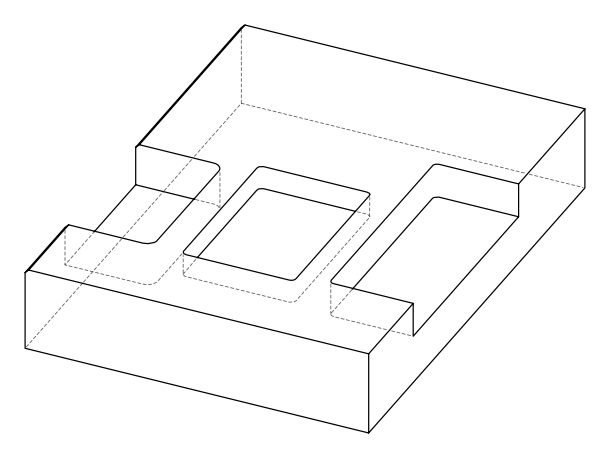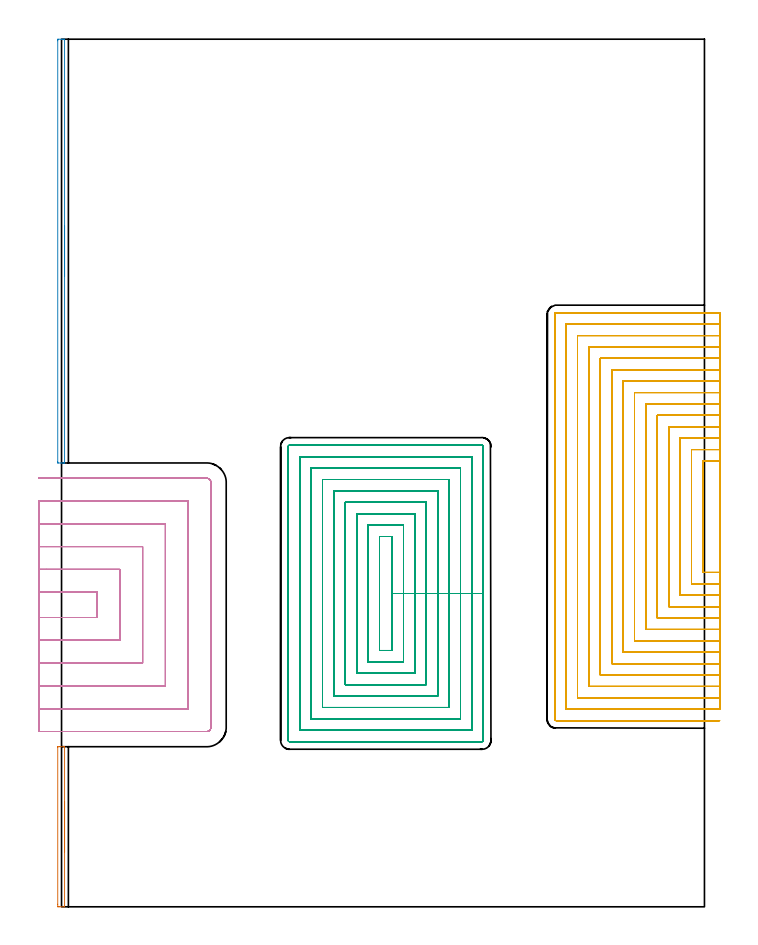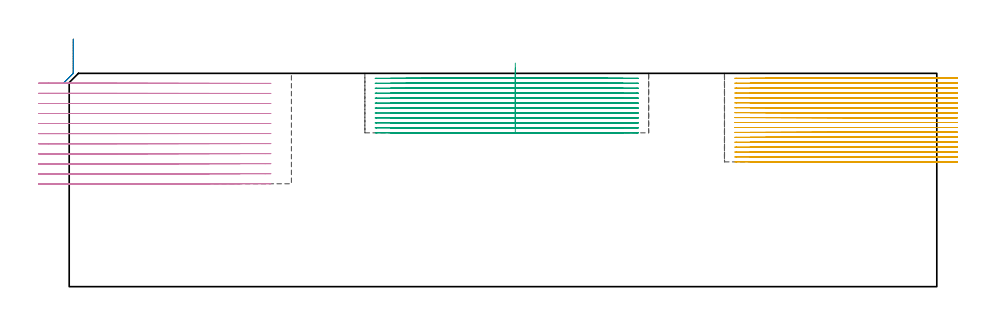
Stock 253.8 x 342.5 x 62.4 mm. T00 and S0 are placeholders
(PLAN: 5 operations, 3 tool changes, 275.7 min)
(1 AREA_MILL | FG_CHAMFER_SURFACE | UGT0205_001 | 0.66 min | 238 mm3)
(2 AREA_MILL_1 | FG_CHAMFER_SURFACE_1 | UGT0205_001 | 1.49 min | 618 mm3)
(3 MILL_RECTANGULAR_POCKET | POCKET_RECTANGULAR_STRAIGHT | NXT0201_008 | Follow Part, ap 1.5, ae 75% | 54.45 min | 177481 mm3)
(4 MILL_SLOT | SLOT_PARTIAL_RECTANGULAR | NXT0201_011 | Follow Part, ap 3, ae 75% | 32.19 min | 234349 mm3)
(5 MILL_SLOT_1 | SLOT_PARTIAL_RECTANGULAR_1 | NXT0201_008 | Follow Part, ap 1.5, ae 75% | 186.92 min | 268470 mm3)
(TOOL UGT0205_001 | Chamfer Mill 20 x 3 x 45 deg. | D20 FL50 Z2)
(TOOL NXT0201_008 | ENDMILL 6mm [2P460-0600-NA 1630] | D6 FL26 Z6)
(TOOL NXT0201_011 | ENDMILL 12mm [2P460-1200-NA 1630] | D12 FL38 Z6)
(OP 1 AREA_MILL)
G17 G21 G94 G90
T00 M6
G54
G17 G0 G90 X1.2 Y41.596 S1061 M3
G43 Z72.4 H0
G94 G1 Y41.558 Z71.528 F250.
Y41.444 Z70.663
Y41.255 Z69.812
Y40.993 Z68.98
Y40.659 Z68.174
Y40.256 Z67.4
Y39.787 Z66.664
Y39.256 Z65.972
Y38.667 Z65.329
Y38.024 Z64.74
Y37.332 Z64.208
Y36.596 Z63.74
Y35.822 Z63.337
Y35.016 Z63.003
Y34.184 Z62.741
Y33.332 Z62.552
Y32.467 Z62.438
Y31.596 Z62.4
Y0.093
X1.193 Y0.052 Z62.392
X1.166 Y0.01 Z62.364
X1.061 Y0. Z62.259
X-0.664 Z60.535
X-1.276 Z59.921
X-1.493 Y0.01 Z59.704
X-1.499 Y0.032 Z59.699
X-1.5 Y1.007 Z59.7
Y62.899
X-1.496 Y63.107 Z59.704
X-1.492 Y63.199 Z59.706
X-0.664 Y63.2 Z60.535
X1.006 Y63.199 Z62.204
X1.194 Y63.19 Z62.392
X1.2 Y63.107 Z62.4
Y31.596
Y30.724 Z62.438
Y29.859 Z62.552
Y29.008 Z62.741
Y28.176 Z63.003
Y27.37 Z63.337
Y26.596 Z63.74
Y25.86 Z64.208
Y25.168 Z64.74
Y24.525 Z65.329
Y23.935 Z65.972
Y23.404 Z66.664
Y22.936 Z67.4
Y22.533 Z68.174
Y22.199 Z68.98
Y21.937 Z69.812
Y21.748 Z70.663
Y21.634 Z71.528
Y21.596 Z72.4
M5
M2
(OP 2 AREA_MILL_1)
G17 G21 G94 G90
T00 M6
G54
G17 G0 G90 X1.2 Y268.85 S1061 M3
G43 Z72.4 H0
G94 G1 Y268.812 Z71.528 F250.
Y268.698 Z70.664
Y268.509 Z69.812
Y268.247 Z68.98
Y267.913 Z68.174
Y267.51 Z67.4
Y267.042 Z66.664
Y266.51 Z65.972
Y265.921 Z65.329
Y265.278 Z64.74
Y264.586 Z64.208
Y263.85 Z63.74
Y263.076 Z63.337
Y262.27 Z63.003
Y261.438 Z62.741
Y260.586 Z62.552
Y259.722 Z62.438
Y258.85 Z62.4
Y175.365
X1.197 Y175.208 Z62.388
X1.191 Y175.206 Z62.382
X0.854 Y175.2 Z62.054
X0.503 Z61.702
X-0.15 Z61.045
X-1.359 Z59.838
X-1.491 Y175.202 Z59.705
X-1.5 Y175.602 Z59.7
Y341.888
X-1.498 Y342.099 Z59.702
X-1.491 Y342.497 Z59.705
X-1.358 Y342.5 Z59.838
X-0.15 Z61.045
X0.503 Z61.702
X0.854 Z62.054
X1.191 Y342.494 Z62.382
X1.197 Y342.492 Z62.388
X1.2 Y342.335 Z62.4
Y258.85
Y257.978 Z62.438
Y257.113 Z62.552
Y256.262 Z62.741
Y255.43 Z63.003
Y254.624 Z63.337
Y253.85 Z63.74
Y253.114 Z64.208
Y252.422 Z64.74
Y251.779 Z65.329
Y251.19 Z65.972
Y250.658 Z66.664
Y250.19 Z67.4
Y249.787 Z68.174
Y249.453 Z68.98
Y249.191 Z69.812
Y249.002 Z70.664
Y248.888 Z71.528
Y248.85 Z72.4
M5
M2
(OP 3 MILL_RECTANGULAR_POCKET)
G17 G21 G94 G90
T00 M6
G54
G17 G0 G90 X130.5 Y107.092 S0 M3
G43 Z72.4 H1
Z65.4
G94 G1 Y123.7 Z60.95 F250.
Y146.2 F500.
X125.5
Y101.2
X130.5
Y123.7
X135.
Y150.7
X121.
Y96.7
X135.
Y123.7
X139.5
Y155.2
X116.5
Y92.2
X139.5
Y123.7
X144.
Y159.7
X112.
Y87.7
X144.
Y123.7
X148.5
Y164.2
X107.5
Y83.2
X148.5
Y123.7
X153.
Y168.7
X103.
Y78.7
X153.
Y123.7
X157.5
Y173.2
X98.5
Y74.2
X157.5
Y123.7
X162.
Y177.7
X94.
Y69.7
X162.
Y123.7
X166.5
Y181.8
G3 X166.1 Y182.2 R0.4
G1 X89.9
G3 X89.5 Y181.8 R0.4
G1 Y65.6
G3 X89.9 Y65.2 R0.4
G1 X166.1
G3 X166.5 Y65.6 R0.4
G1 Y123.7
Y124.7
G0 X130.5 Y107.092 Z63.95
G1 Y123.7 Z59.5 F250.
Y146.2 F500.
X125.5
Y101.2
X130.5
Y123.7
X135.
Y150.7
X121.
Y96.7
X135.
Y123.7
X139.5
Y155.2
X116.5
Y92.2
X139.5
Y123.7
X144.
Y159.7
X112.
Y87.7
X144.
Y123.7
X148.5
Y164.2
X107.5
Y83.2
X148.5
Y123.7
X153.
Y168.7
X103.
Y78.7
X153.
Y123.7
X157.5
Y173.2
X98.5
Y74.2
X157.5
Y123.7
X162.
Y177.7
X94.
Y69.7
X162.
Y123.7
X166.5
Y181.8
G3 X166.1 Y182.2 R0.4
G1 X89.9
G3 X89.5 Y181.8 R0.4
G1 Y65.6
G3 X89.9 Y65.2 R0.4
G1 X166.1
G3 X166.5 Y65.6 R0.4
G1 Y123.7
Y124.7
G0 X130.5 Y107.092 Z62.5
G1 Y123.7 Z58.05 F250.
Y146.2 F500.
X125.5
Y101.2
X130.5
Y123.7
X135.
Y150.7
X121.
Y96.7
X135.
Y123.7
X139.5
Y155.2
X116.5
Y92.2
X139.5
Y123.7
X144.
Y159.7
X112.
Y87.7
X144.
Y123.7
X148.5
Y164.2
X107.5
Y83.2
X148.5
Y123.7
X153.
Y168.7
X103.
Y78.7
X153.
Y123.7
X157.5
Y173.2
X98.5
Y74.2
X157.5
Y123.7
X162.
Y177.7
X94.
Y69.7
X162.
Y123.7
X166.5
Y181.8
G3 X166.1 Y182.2 R0.4
G1 X89.9
G3 X89.5 Y181.8 R0.4
G1 Y65.6
G3 X89.9 Y65.2 R0.4
G1 X166.1
G3 X166.5 Y65.6 R0.4
G1 Y123.7
Y124.7
G0 X130.5 Y107.092 Z61.05
G1 Y123.7 Z56.6 F250.
Y146.2 F500.
X125.5
Y101.2
X130.5
Y123.7
X135.
Y150.7
X121.
Y96.7
X135.
Y123.7
X139.5
Y155.2
X116.5
Y92.2
X139.5
Y123.7
X144.
Y159.7
X112.
Y87.7
X144.
Y123.7
X148.5
Y164.2
X107.5
Y83.2
X148.5
Y123.7
X153.
Y168.7
X103.
Y78.7
X153.
Y123.7
X157.5
Y173.2
X98.5
Y74.2
X157.5
Y123.7
X162.
Y177.7
X94.
Y69.7
X162.
Y123.7
X166.5
Y181.8
G3 X166.1 Y182.2 R0.4
G1 X89.9
G3 X89.5 Y181.8 R0.4
G1 Y65.6
G3 X89.9 Y65.2 R0.4
G1 X166.1
G3 X166.5 Y65.6 R0.4
G1 Y123.7
Y124.7
G0 X130.5 Y107.092 Z59.6
G1 Y123.7 Z55.15 F250.
Y146.2 F500.
X125.5
Y101.2
X130.5
Y123.7
X135.
Y150.7
X121.
Y96.7
X135.
Y123.7
X139.5
Y155.2
X116.5
Y92.2
X139.5
Y123.7
X144.
Y159.7
X112.
Y87.7
X144.
Y123.7
X148.5
Y164.2
X107.5
Y83.2
X148.5
Y123.7
X153.
Y168.7
X103.
Y78.7
X153.
Y123.7
X157.5
Y173.2
X98.5
Y74.2
X157.5
Y123.7
X162.
Y177.7
X94.
Y69.7
X162.
Y123.7
X166.5
Y181.8
G3 X166.1 Y182.2 R0.4
G1 X89.9
G3 X89.5 Y181.8 R0.4
G1 Y65.6
G3 X89.9 Y65.2 R0.4
G1 X166.1
G3 X166.5 Y65.6 R0.4
G1 Y123.7
Y124.7
G0 X130.5 Y107.092 Z58.15
G1 Y123.7 Z53.7 F250.
Y146.2 F500.
X125.5
Y101.2
X130.5
Y123.7
X135.
Y150.7
X121.
Y96.7
X135.
Y123.7
X139.5
Y155.2
X116.5
Y92.2
X139.5
Y123.7
X144.
Y159.7
X112.
Y87.7
X144.
Y123.7
X148.5
Y164.2
X107.5
Y83.2
X148.5
Y123.7
X153.
Y168.7
X103.
Y78.7
X153.
Y123.7
X157.5
Y173.2
X98.5
Y74.2
X157.5
Y123.7
X162.
Y177.7
X94.
Y69.7
X162.
Y123.7
X166.5
Y181.8
G3 X166.1 Y182.2 R0.4
G1 X89.9
G3 X89.5 Y181.8 R0.4
G1 Y65.6
G3 X89.9 Y65.2 R0.4
G1 X166.1
G3 X166.5 Y65.6 R0.4
G1 Y123.7
Y124.7
G0 X130.5 Y107.092 Z56.7
G1 Y123.7 Z52.25 F250.
Y146.2 F500.
X125.5
Y101.2
X130.5
Y123.7
X135.
Y150.7
X121.
Y96.7
X135.
Y123.7
X139.5
Y155.2
X116.5
Y92.2
X139.5
Y123.7
X144.
Y159.7
X112.
Y87.7
X144.
Y123.7
X148.5
Y164.2
X107.5
Y83.2
X148.5
Y123.7
X153.
Y168.7
X103.
Y78.7
X153.
Y123.7
X157.5
Y173.2
X98.5
Y74.2
X157.5
Y123.7
X162.
Y177.7
X94.
Y69.7
X162.
Y123.7
X166.5
Y181.8
G3 X166.1 Y182.2 R0.4
G1 X89.9
G3 X89.5 Y181.8 R0.4
G1 Y65.6
G3 X89.9 Y65.2 R0.4
G1 X166.1
G3 X166.5 Y65.6 R0.4
G1 Y123.7
Y124.7
G0 X130.5 Y107.092 Z55.25
G1 Y123.7 Z50.8 F250.
Y146.2 F500.
X125.5
Y101.2
X130.5
Y123.7
X135.
Y150.7
X121.
Y96.7
X135.
Y123.7
X139.5
Y155.2
X116.5
Y92.2
X139.5
Y123.7
X144.
Y159.7
X112.
Y87.7
X144.
Y123.7
X148.5
Y164.2
X107.5
Y83.2
X148.5
Y123.7
X153.
Y168.7
X103.
Y78.7
X153.
Y123.7
X157.5
Y173.2
X98.5
Y74.2
X157.5
Y123.7
X162.
Y177.7
X94.
Y69.7
X162.
Y123.7
X166.5
Y181.8
G3 X166.1 Y182.2 R0.4
G1 X89.9
G3 X89.5 Y181.8 R0.4
G1 Y65.6
G3 X89.9 Y65.2 R0.4
G1 X166.1
G3 X166.5 Y65.6 R0.4
G1 Y123.7
Y124.7
G0 X130.5 Y107.092 Z53.8
G1 Y123.7 Z49.35 F250.
Y146.2 F500.
X125.5
Y101.2
X130.5
Y123.7
X135.
Y150.7
X121.
Y96.7
X135.
Y123.7
X139.5
Y155.2
X116.5
Y92.2
X139.5
Y123.7
X144.
Y159.7
X112.
Y87.7
X144.
Y123.7
X148.5
Y164.2
X107.5
Y83.2
X148.5
Y123.7
X153.
Y168.7
X103.
Y78.7
X153.
Y123.7
X157.5
Y173.2
X98.5
Y74.2
X157.5
Y123.7
X162.
Y177.7
X94.
Y69.7
X162.
Y123.7
X166.5
Y181.8
G3 X166.1 Y182.2 R0.4
G1 X89.9
G3 X89.5 Y181.8 R0.4
G1 Y65.6
G3 X89.9 Y65.2 R0.4
G1 X166.1
G3 X166.5 Y65.6 R0.4
G1 Y123.7
Y124.7
G0 X130.5 Y107.092 Z52.35
G1 Y123.7 Z47.9 F250.
Y146.2 F500.
X125.5
Y101.2
X130.5
Y123.7
X135.
Y150.7
X121.
Y96.7
X135.
Y123.7
X139.5
Y155.2
X116.5
Y92.2
X139.5
Y123.7
X144.
Y159.7
X112.
Y87.7
X144.
Y123.7
X148.5
Y164.2
X107.5
Y83.2
X148.5
Y123.7
X153.
Y168.7
X103.
Y78.7
X153.
Y123.7
X157.5
Y173.2
X98.5
Y74.2
X157.5
Y123.7
X162.
Y177.7
X94.
Y69.7
X162.
Y123.7
X166.5
Y181.8
G3 X166.1 Y182.2 R0.4
G1 X89.9
G3 X89.5 Y181.8 R0.4
G1 Y65.6
G3 X89.9 Y65.2 R0.4
G1 X166.1
G3 X166.5 Y65.6 R0.4
G1 Y123.7
Y124.7
G0 X130.5 Y107.092 Z50.9
G1 Y123.7 Z46.45 F250.
Y146.2 F500.
X125.5
Y101.2
X130.5
Y123.7
X135.
Y150.7
X121.
Y96.7
X135.
Y123.7
X139.5
Y155.2
X116.5
Y92.2
X139.5
Y123.7
X144.
Y159.7
X112.
Y87.7
X144.
Y123.7
X148.5
Y164.2
X107.5
Y83.2
X148.5
Y123.7
X153.
Y168.7
X103.
Y78.7
X153.
Y123.7
X157.5
Y173.2
X98.5
Y74.2
X157.5
Y123.7
X162.
Y177.7
X94.
Y69.7
X162.
Y123.7
X166.5
Y181.8
G3 X166.1 Y182.2 R0.4
G1 X89.9
G3 X89.5 Y181.8 R0.4
G1 Y65.6
G3 X89.9 Y65.2 R0.4
G1 X166.1
G3 X166.5 Y65.6 R0.4
G1 Y123.7
Y124.7
G0 X130.5 Y107.092 Z49.45
G1 Y123.7 Z45. F250.
Y146.2 F500.
X125.5
Y101.2
X130.5
Y123.7
X135.
Y150.7
X121.
Y96.7
X135.
Y123.7
X139.5
Y155.2
X116.5
Y92.2
X139.5
Y123.7
X144.
Y159.7
X112.
Y87.7
X144.
Y123.7
X148.5
Y164.2
X107.5
Y83.2
X148.5
Y123.7
X153.
Y168.7
X103.
Y78.7
X153.
Y123.7
X157.5
Y173.2
X98.5
Y74.2
X157.5
Y123.7
X162.
Y177.7
X94.
Y69.7
X162.
Y123.7
X166.5
Y181.8
G3 X166.1 Y182.2 R0.4
G1 X89.9
G3 X89.5 Y181.8 R0.4
G1 Y65.6
G3 X89.9 Y65.2 R0.4
G1 X166.1
G3 X166.5 Y65.6 R0.4
G1 Y123.7
Y124.7
G0 Z72.4
M5
M2
(OP 4 MILL_SLOT)
G17 G21 G94 G90
T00 M6
G54
G17 G0 G90 X-9. Y114.2 S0 M3
G43 Z72.4 H1
Z59.464
G94 G1 X-6. F250.
X14. F500.
Y124.2
X-6.
X-9. F250.
Y105.2
X-6.
X23. F500.
Y133.2
X-6.
X-9. F250.
Y96.2
X-6.
X32. F500.
Y142.2
X-6.
X-9. F250.
Y87.2
X-6.
X41. F500.
Y151.2
X-6.
X-9. F250.
Y78.2
X-6.
X50. F500.
Y160.2
X-6.
X-9. F250.
Y69.2
X-6.
X57.3 F500.
G3 X59. Y70.9 R1.7
G1 Y167.5
G3 X57.3 Y169.2 R1.7
G1 X-6.
X-9. F250.
G0 Y114.2 Z56.527
G1 X-6.
X14. F500.
Y124.2
X-6.
X-9. F250.
Y105.2
X-6.
X23. F500.
Y133.2
X-6.
X-9. F250.
Y96.2
X-6.
X32. F500.
Y142.2
X-6.
X-9. F250.
Y87.2
X-6.
X41. F500.
Y151.2
X-6.
X-9. F250.
Y78.2
X-6.
X50. F500.
Y160.2
X-6.
X-9. F250.
Y69.2
X-6.
X57.3 F500.
G3 X59. Y70.9 R1.7
G1 Y167.5
G3 X57.3 Y169.2 R1.7
G1 X-6.
X-9. F250.
G0 Y114.2 Z53.591
G1 X-6.
X14. F500.
Y124.2
X-6.
X-9. F250.
Y105.2
X-6.
X23. F500.
Y133.2
X-6.
X-9. F250.
Y96.2
X-6.
X32. F500.
Y142.2
X-6.
X-9. F250.
Y87.2
X-6.
X41. F500.
Y151.2
X-6.
X-9. F250.
Y78.2
X-6.
X50. F500.
Y160.2
X-6.
X-9. F250.
Y69.2
X-6.
X57.3 F500.
G3 X59. Y70.9 R1.7
G1 Y167.5
G3 X57.3 Y169.2 R1.7
G1 X-6.
X-9. F250.
G0 Y114.2 Z50.654
G1 X-6.
X14. F500.
Y124.2
X-6.
X-9. F250.
Y105.2
X-6.
X23. F500.
Y133.2
X-6.
X-9. F250.
Y96.2
X-6.
X32. F500.
Y142.2
X-6.
X-9. F250.
Y87.2
X-6.
X41. F500.
Y151.2
X-6.
X-9. F250.
Y78.2
X-6.
X50. F500.
Y160.2
X-6.
X-9. F250.
Y69.2
X-6.
X57.3 F500.
G3 X59. Y70.9 R1.7
G1 Y167.5
G3 X57.3 Y169.2 R1.7
G1 X-6.
X-9. F250.
G0 Y114.2 Z47.718
G1 X-6.
X14. F500.
Y124.2
X-6.
X-9. F250.
Y105.2
X-6.
X23. F500.
Y133.2
X-6.
X-9. F250.
Y96.2
X-6.
X32. F500.
Y142.2
X-6.
X-9. F250.
Y87.2
X-6.
X41. F500.
Y151.2
X-6.
X-9. F250.
Y78.2
X-6.
X50. F500.
Y160.2
X-6.
X-9. F250.
Y69.2
X-6.
X57.3 F500.
G3 X59. Y70.9 R1.7
G1 Y167.5
G3 X57.3 Y169.2 R1.7
G1 X-6.
X-9. F250.
G0 Y114.2 Z44.782
G1 X-6.
X14. F500.
Y124.2
X-6.
X-9. F250.
Y105.2
X-6.
X23. F500.
Y133.2
X-6.
X-9. F250.
Y96.2
X-6.
X32. F500.
Y142.2
X-6.
X-9. F250.
Y87.2
X-6.
X41. F500.
Y151.2
X-6.
X-9. F250.
Y78.2
X-6.
X50. F500.
Y160.2
X-6.
X-9. F250.
Y69.2
X-6.
X57.3 F500.
G3 X59. Y70.9 R1.7
G1 Y167.5
G3 X57.3 Y169.2 R1.7
G1 X-6.
X-9. F250.
G0 Y114.2 Z41.845
G1 X-6.
X14. F500.
Y124.2
X-6.
X-9. F250.
Y105.2
X-6.
X23. F500.
Y133.2
X-6.
X-9. F250.
Y96.2
X-6.
X32. F500.
Y142.2
X-6.
X-9. F250.
Y87.2
X-6.
X41. F500.
Y151.2
X-6.
X-9. F250.
Y78.2
X-6.
X50. F500.
Y160.2
X-6.
X-9. F250.
Y69.2
X-6.
X57.3 F500.
G3 X59. Y70.9 R1.7
G1 Y167.5
G3 X57.3 Y169.2 R1.7
G1 X-6.
X-9. F250.
G0 Y114.2 Z38.909
G1 X-6.
X14. F500.
Y124.2
X-6.
X-9. F250.
Y105.2
X-6.
X23. F500.
Y133.2
X-6.
X-9. F250.
Y96.2
X-6.
X32. F500.
Y142.2
X-6.
X-9. F250.
Y87.2
X-6.
X41. F500.
Y151.2
X-6.
X-9. F250.
Y78.2
X-6.
X50. F500.
Y160.2
X-6.
X-9. F250.
Y69.2
X-6.
X57.3 F500.
G3 X59. Y70.9 R1.7
G1 Y167.5
G3 X57.3 Y169.2 R1.7
G1 X-6.
X-9. F250.
G0 Y114.2 Z35.973
G1 X-6.
X14. F500.
Y124.2
X-6.
X-9. F250.
Y105.2
X-6.
X23. F500.
Y133.2
X-6.
X-9. F250.
Y96.2
X-6.
X32. F500.
Y142.2
X-6.
X-9. F250.
Y87.2
X-6.
X41. F500.
Y151.2
X-6.
X-9. F250.
Y78.2
X-6.
X50. F500.
Y160.2
X-6.
X-9. F250.
Y69.2
X-6.
X57.3 F500.
G3 X59. Y70.9 R1.7
G1 Y167.5
G3 X57.3 Y169.2 R1.7
G1 X-6.
X-9. F250.
G0 Y114.2 Z33.036
G1 X-6.
X14. F500.
Y124.2
X-6.
X-9. F250.
Y105.2
X-6.
X23. F500.
Y133.2
X-6.
X-9. F250.
Y96.2
X-6.
X32. F500.
Y142.2
X-6.
X-9. F250.
Y87.2
X-6.
X41. F500.
Y151.2
X-6.
X-9. F250.
Y78.2
X-6.
X50. F500.
Y160.2
X-6.
X-9. F250.
Y69.2
X-6.
X57.3 F500.
G3 X59. Y70.9 R1.7
G1 Y167.5
G3 X57.3 Y169.2 R1.7
G1 X-6.
X-9. F250.
G0 Y114.2 Z30.1
G1 X-6.
X14. F500.
Y124.2
X-6.
X-9. F250.
Y105.2
X-6.
X23. F500.
Y133.2
X-6.
X-9. F250.
Y96.2
X-6.
X32. F500.
Y142.2
X-6.
X-9. F250.
Y87.2
X-6.
X41. F500.
Y151.2
X-6.
X-9. F250.
Y78.2
X-6.
X50. F500.
Y160.2
X-6.
X-9. F250.
Y69.2
X-6.
X57.3 F500.
G3 X59. Y70.9 R1.7
G1 Y167.5
G3 X57.3 Y169.2 R1.7
G1 X-6.
X-9. F250.
G0 Z72.4
M5
M2
(OP 5 MILL_SLOT_1)
G17 G21 G94 G90
T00 M6
G54
G17 G0 G90 X259.8 Y176. S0 M3
G43 Z72.4 H1
Z60.961
G94 G1 X256.8 F250.
X253.2 F500.
Y132.
X256.8
X259.8 F250.
Y180.5
X256.8
X248.7 F500.
Y127.5
X256.8
X259.8 F250.
Y185.
X256.8
X244.2 F500.
Y123.
X256.8
X259.8 F250.
Y189.5
X256.8
X239.7 F500.
Y118.5
X256.8
X259.8 F250.
Y194.
X256.8
X235.2 F500.
Y114.
X256.8
X259.8 F250.
Y198.5
X256.8
X230.7 F500.
Y109.5
X256.8
X259.8 F250.
Y203.
X256.8
X226.2 F500.
Y105.
X256.8
X259.8 F250.
Y207.5
X256.8
X221.7 F500.
Y100.5
X256.8
X259.8 F250.
Y212.
X256.8
X217.2 F500.
Y96.
X256.8
X259.8 F250.
Y216.5
X256.8
X212.7 F500.
Y91.5
X256.8
X259.8 F250.
Y221.
X256.8
X208.2 F500.
Y87.
X256.8
X259.8 F250.
Y225.5
X256.8
X203.7 F500.
Y82.5
X256.8
X259.8 F250.
Y230.
X256.8
X199.2 F500.
Y78.
X256.8
X259.8 F250.
Y234.5
X256.8
X195.2 F500.
G3 X194.7 Y234. R0.5
G1 Y74.
G3 X195.2 Y73.5 R0.5
G1 X256.8
X259.8 F250.
G0 Y176. Z59.522
G1 X256.8
X253.2 F500.
Y132.
X256.8
X259.8 F250.
Y180.5
X256.8
X248.7 F500.
Y127.5
X256.8
X259.8 F250.
Y185.
X256.8
X244.2 F500.
Y123.
X256.8
X259.8 F250.
Y189.5
X256.8
X239.7 F500.
Y118.5
X256.8
X259.8 F250.
Y194.
X256.8
X235.2 F500.
Y114.
X256.8
X259.8 F250.
Y198.5
X256.8
X230.7 F500.
Y109.5
X256.8
X259.8 F250.
Y203.
X256.8
X226.2 F500.
Y105.
X256.8
X259.8 F250.
Y207.5
X256.8
X221.7 F500.
Y100.5
X256.8
X259.8 F250.
Y212.
X256.8
X217.2 F500.
Y96.
X256.8
X259.8 F250.
Y216.5
X256.8
X212.7 F500.
Y91.5
X256.8
X259.8 F250.
Y221.
X256.8
X208.2 F500.
Y87.
X256.8
X259.8 F250.
Y225.5
X256.8
X203.7 F500.
Y82.5
X256.8
X259.8 F250.
Y230.
X256.8
X199.2 F500.
Y78.
X256.8
X259.8 F250.
Y234.5
X256.8
X195.2 F500.
G3 X194.7 Y234. R0.5
G1 Y74.
G3 X195.2 Y73.5 R0.5
G1 X256.8
X259.8 F250.
G0 Y176. Z58.083
G1 X256.8
X253.2 F500.
Y132.
X256.8
X259.8 F250.
Y180.5
X256.8
X248.7 F500.
Y127.5
X256.8
X259.8 F250.
Y185.
X256.8
X244.2 F500.
Y123.
X256.8
X259.8 F250.
Y189.5
X256.8
X239.7 F500.
Y118.5
X256.8
X259.8 F250.
Y194.
X256.8
X235.2 F500.
Y114.
X256.8
X259.8 F250.
Y198.5
X256.8
X230.7 F500.
Y109.5
X256.8
X259.8 F250.
Y203.
X256.8
X226.2 F500.
Y105.
X256.8
X259.8 F250.
Y207.5
X256.8
X221.7 F500.
Y100.5
X256.8
X259.8 F250.
Y212.
X256.8
X217.2 F500.
Y96.
X256.8
X259.8 F250.
Y216.5
X256.8
X212.7 F500.
Y91.5
X256.8
X259.8 F250.
Y221.
X256.8
X208.2 F500.
Y87.
X256.8
X259.8 F250.
Y225.5
X256.8
X203.7 F500.
Y82.5
X256.8
X259.8 F250.
Y230.
X256.8
X199.2 F500.
Y78.
X256.8
X259.8 F250.
Y234.5
X256.8
X195.2 F500.
G3 X194.7 Y234. R0.5
G1 Y74.
G3 X195.2 Y73.5 R0.5
G1 X256.8
X259.8 F250.
G0 Y176. Z56.644
G1 X256.8
X253.2 F500.
Y132.
X256.8
X259.8 F250.
Y180.5
X256.8
X248.7 F500.
Y127.5
X256.8
X259.8 F250.
Y185.
X256.8
X244.2 F500.
Y123.
X256.8
X259.8 F250.
Y189.5
X256.8
X239.7 F500.
Y118.5
X256.8
X259.8 F250.
Y194.
X256.8
X235.2 F500.
Y114.
X256.8
X259.8 F250.
Y198.5
X256.8
X230.7 F500.
Y109.5
X256.8
X259.8 F250.
Y203.
X256.8
X226.2 F500.
Y105.
X256.8
X259.8 F250.
Y207.5
X256.8
X221.7 F500.
Y100.5
X256.8
X259.8 F250.
Y212.
X256.8
X217.2 F500.
Y96.
X256.8
X259.8 F250.
Y216.5
X256.8
X212.7 F500.
Y91.5
X256.8
X259.8 F250.
Y221.
X256.8
X208.2 F500.
Y87.
X256.8
X259.8 F250.
Y225.5
X256.8
X203.7 F500.
Y82.5
X256.8
X259.8 F250.
Y230.
X256.8
X199.2 F500.
Y78.
X256.8
X259.8 F250.
Y234.5
X256.8
X195.2 F500.
G3 X194.7 Y234. R0.5
G1 Y74.
G3 X195.2 Y73.5 R0.5
G1 X256.8
X259.8 F250.
G0 Y176. Z55.205
G1 X256.8
X253.2 F500.
Y132.
X256.8
X259.8 F250.
Y180.5
X256.8
X248.7 F500.
Y127.5
X256.8
X259.8 F250.
Y185.
X256.8
X244.2 F500.
Y123.
X256.8
X259.8 F250.
Y189.5
X256.8
X239.7 F500.
Y118.5
X256.8
X259.8 F250.
Y194.
X256.8
X235.2 F500.
Y114.
X256.8
X259.8 F250.
Y198.5
X256.8
X230.7 F500.
Y109.5
X256.8
X259.8 F250.
Y203.
X256.8
X226.2 F500.
Y105.
X256.8
X259.8 F250.
Y207.5
X256.8
X221.7 F500.
Y100.5
X256.8
X259.8 F250.
Y212.
X256.8
X217.2 F500.
Y96.
X256.8
X259.8 F250.
Y216.5
X256.8
X212.7 F500.
Y91.5
X256.8
X259.8 F250.
Y221.
X256.8
X208.2 F500.
Y87.
X256.8
X259.8 F250.
Y225.5
X256.8
X203.7 F500.
Y82.5
X256.8
X259.8 F250.
Y230.
X256.8
X199.2 F500.
Y78.
X256.8
X259.8 F250.
Y234.5
X256.8
X195.2 F500.
G3 X194.7 Y234. R0.5
G1 Y74.
G3 X195.2 Y73.5 R0.5
G1 X256.8
X259.8 F250.
G0 Y176. Z53.767
G1 X256.8
X253.2 F500.
Y132.
X256.8
X259.8 F250.
Y180.5
X256.8
X248.7 F500.
Y127.5
X256.8
X259.8 F250.
Y185.
X256.8
X244.2 F500.
Y123.
X256.8
X259.8 F250.
Y189.5
X256.8
X239.7 F500.
Y118.5
X256.8
X259.8 F250.
Y194.
X256.8
X235.2 F500.
Y114.
X256.8
X259.8 F250.
Y198.5
X256.8
X230.7 F500.
Y109.5
X256.8
X259.8 F250.
Y203.
X256.8
X226.2 F500.
Y105.
X256.8
X259.8 F250.
Y207.5
X256.8
X221.7 F500.
Y100.5
X256.8
X259.8 F250.
Y212.
X256.8
X217.2 F500.
Y96.
X256.8
X259.8 F250.
Y216.5
X256.8
X212.7 F500.
Y91.5
X256.8
X259.8 F250.
Y221.
X256.8
X208.2 F500.
Y87.
X256.8
X259.8 F250.
Y225.5
X256.8
X203.7 F500.
Y82.5
X256.8
X259.8 F250.
Y230.
X256.8
X199.2 F500.
Y78.
X256.8
X259.8 F250.
Y234.5
X256.8
X195.2 F500.
G3 X194.7 Y234. R0.5
G1 Y74.
G3 X195.2 Y73.5 R0.5
G1 X256.8
X259.8 F250.
G0 Y176. Z52.328
G1 X256.8
X253.2 F500.
Y132.
X256.8
X259.8 F250.
Y180.5
X256.8
X248.7 F500.
Y127.5
X256.8
X259.8 F250.
Y185.
X256.8
X244.2 F500.
Y123.
X256.8
X259.8 F250.
Y189.5
X256.8
X239.7 F500.
Y118.5
X256.8
X259.8 F250.
Y194.
X256.8
X235.2 F500.
Y114.
X256.8
X259.8 F250.
Y198.5
X256.8
X230.7 F500.
Y109.5
X256.8
X259.8 F250.
Y203.
X256.8
X226.2 F500.
Y105.
X256.8
X259.8 F250.
Y207.5
X256.8
X221.7 F500.
Y100.5
X256.8
X259.8 F250.
Y212.
X256.8
X217.2 F500.
Y96.
X256.8
X259.8 F250.
Y216.5
X256.8
X212.7 F500.
Y91.5
X256.8
X259.8 F250.
Y221.
X256.8
X208.2 F500.
Y87.
X256.8
X259.8 F250.
Y225.5
X256.8
X203.7 F500.
Y82.5
X256.8
X259.8 F250.
Y230.
X256.8
X199.2 F500.
Y78.
X256.8
X259.8 F250.
Y234.5
X256.8
X195.2 F500.
G3 X194.7 Y234. R0.5
G1 Y74.
G3 X195.2 Y73.5 R0.5
G1 X256.8
X259.8 F250.
G0 Y176. Z50.889
G1 X256.8
X253.2 F500.
Y132.
X256.8
X259.8 F250.
Y180.5
X256.8
X248.7 F500.
Y127.5
X256.8
X259.8 F250.
Y185.
X256.8
X244.2 F500.
Y123.
X256.8
X259.8 F250.
Y189.5
X256.8
X239.7 F500.
Y118.5
X256.8
X259.8 F250.
Y194.
X256.8
X235.2 F500.
Y114.
X256.8
X259.8 F250.
Y198.5
X256.8
X230.7 F500.
Y109.5
X256.8
X259.8 F250.
Y203.
X256.8
X226.2 F500.
Y105.
X256.8
X259.8 F250.
Y207.5
X256.8
X221.7 F500.
Y100.5
X256.8
X259.8 F250.
Y212.
X256.8
X217.2 F500.
Y96.
X256.8
X259.8 F250.
Y216.5
X256.8
X212.7 F500.
Y91.5
X256.8
X259.8 F250.
Y221.
X256.8
X208.2 F500.
Y87.
X256.8
X259.8 F250.
Y225.5
X256.8
X203.7 F500.
Y82.5
X256.8
X259.8 F250.
Y230.
X256.8
X199.2 F500.
Y78.
X256.8
X259.8 F250.
Y234.5
X256.8
X195.2 F500.
G3 X194.7 Y234. R0.5
G1 Y74.
G3 X195.2 Y73.5 R0.5
G1 X256.8
X259.8 F250.
G0 Y176. Z49.45
G1 X256.8
X253.2 F500.
Y132.
X256.8
X259.8 F250.
Y180.5
X256.8
X248.7 F500.
Y127.5
X256.8
X259.8 F250.
Y185.
X256.8
X244.2 F500.
Y123.
X256.8
X259.8 F250.
Y189.5
X256.8
X239.7 F500.
Y118.5
X256.8
X259.8 F250.
Y194.
X256.8
X235.2 F500.
Y114.
X256.8
X259.8 F250.
Y198.5
X256.8
X230.7 F500.
Y109.5
X256.8
X259.8 F250.
Y203.
X256.8
X226.2 F500.
Y105.
X256.8
X259.8 F250.
Y207.5
X256.8
X221.7 F500.
Y100.5
X256.8
X259.8 F250.
Y212.
X256.8
X217.2 F500.
Y96.
X256.8
X259.8 F250.
Y216.5
X256.8
X212.7 F500.
Y91.5
X256.8
X259.8 F250.
Y221.
X256.8
X208.2 F500.
Y87.
X256.8
X259.8 F250.
Y225.5
X256.8
X203.7 F500.
Y82.5
X256.8
X259.8 F250.
Y230.
X256.8
X199.2 F500.
Y78.
X256.8
X259.8 F250.
Y234.5
X256.8
X195.2 F500.
G3 X194.7 Y234. R0.5
G1 Y74.
G3 X195.2 Y73.5 R0.5
G1 X256.8
X259.8 F250.
G0 Y176. Z48.011
G1 X256.8
X253.2 F500.
Y132.
X256.8
X259.8 F250.
Y180.5
X256.8
X248.7 F500.
Y127.5
X256.8
X259.8 F250.
Y185.
X256.8
X244.2 F500.
Y123.
X256.8
X259.8 F250.
Y189.5
X256.8
X239.7 F500.
Y118.5
X256.8
X259.8 F250.
Y194.
X256.8
X235.2 F500.
Y114.
X256.8
X259.8 F250.
Y198.5
X256.8
X230.7 F500.
Y109.5
X256.8
X259.8 F250.
Y203.
X256.8
X226.2 F500.
Y105.
X256.8
X259.8 F250.
Y207.5
X256.8
X221.7 F500.
Y100.5
X256.8
X259.8 F250.
Y212.
X256.8
X217.2 F500.
Y96.
X256.8
X259.8 F250.
Y216.5
X256.8
X212.7 F500.
Y91.5
X256.8
X259.8 F250.
Y221.
X256.8
X208.2 F500.
Y87.
X256.8
X259.8 F250.
Y225.5
X256.8
X203.7 F500.
Y82.5
X256.8
X259.8 F250.
Y230.
X256.8
X199.2 F500.
Y78.
X256.8
X259.8 F250.
Y234.5
X256.8
X195.2 F500.
G3 X194.7 Y234. R0.5
G1 Y74.
G3 X195.2 Y73.5 R0.5
G1 X256.8
X259.8 F250.
G0 Y176. Z46.572
G1 X256.8
X253.2 F500.
Y132.
X256.8
X259.8 F250.
Y180.5
X256.8
X248.7 F500.
Y127.5
X256.8
X259.8 F250.
Y185.
X256.8
X244.2 F500.
Y123.
X256.8
X259.8 F250.
Y189.5
X256.8
X239.7 F500.
Y118.5
X256.8
X259.8 F250.
Y194.
X256.8
X235.2 F500.
Y114.
X256.8
X259.8 F250.
Y198.5
X256.8
X230.7 F500.
Y109.5
X256.8
X259.8 F250.
Y203.
X256.8
X226.2 F500.
Y105.
X256.8
X259.8 F250.
Y207.5
X256.8
X221.7 F500.
Y100.5
X256.8
X259.8 F250.
Y212.
X256.8
X217.2 F500.
Y96.
X256.8
X259.8 F250.
Y216.5
X256.8
X212.7 F500.
Y91.5
X256.8
X259.8 F250.
Y221.
X256.8
X208.2 F500.
Y87.
X256.8
X259.8 F250.
Y225.5
X256.8
X203.7 F500.
Y82.5
X256.8
X259.8 F250.
Y230.
X256.8
X199.2 F500.
Y78.
X256.8
X259.8 F250.
Y234.5
X256.8
X195.2 F500.
G3 X194.7 Y234. R0.5
G1 Y74.
G3 X195.2 Y73.5 R0.5
G1 X256.8
X259.8 F250.
G0 Y176. Z45.133
G1 X256.8
X253.2 F500.
Y132.
X256.8
X259.8 F250.
Y180.5
X256.8
X248.7 F500.
Y127.5
X256.8
X259.8 F250.
Y185.
X256.8
X244.2 F500.
Y123.
X256.8
X259.8 F250.
Y189.5
X256.8
X239.7 F500.
Y118.5
X256.8
X259.8 F250.
Y194.
X256.8
X235.2 F500.
Y114.
X256.8
X259.8 F250.
Y198.5
X256.8
X230.7 F500.
Y109.5
X256.8
X259.8 F250.
Y203.
X256.8
X226.2 F500.
Y105.
X256.8
X259.8 F250.
Y207.5
X256.8
X221.7 F500.
Y100.5
X256.8
X259.8 F250.
Y212.
X256.8
X217.2 F500.
Y96.
X256.8
X259.8 F250.
Y216.5
X256.8
X212.7 F500.
Y91.5
X256.8
X259.8 F250.
Y221.
X256.8
X208.2 F500.
Y87.
X256.8
X259.8 F250.
Y225.5
X256.8
X203.7 F500.
Y82.5
X256.8
X259.8 F250.
Y230.
X256.8
X199.2 F500.
Y78.
X256.8
X259.8 F250.
Y234.5
X256.8
X195.2 F500.
G3 X194.7 Y234. R0.5
G1 Y74.
G3 X195.2 Y73.5 R0.5
G1 X256.8
X259.8 F250.
G0 Y176. Z43.694
G1 X256.8
X253.2 F500.
Y132.
X256.8
X259.8 F250.
Y180.5
X256.8
X248.7 F500.
Y127.5
X256.8
X259.8 F250.
Y185.
X256.8
X244.2 F500.
Y123.
X256.8
X259.8 F250.
Y189.5
X256.8
X239.7 F500.
Y118.5
X256.8
X259.8 F250.
Y194.
X256.8
X235.2 F500.
Y114.
X256.8
X259.8 F250.
Y198.5
X256.8
X230.7 F500.
Y109.5
X256.8
X259.8 F250.
Y203.
X256.8
X226.2 F500.
Y105.
X256.8
X259.8 F250.
Y207.5
X256.8
X221.7 F500.
Y100.5
X256.8
X259.8 F250.
Y212.
X256.8
X217.2 F500.
Y96.
X256.8
X259.8 F250.
Y216.5
X256.8
X212.7 F500.
Y91.5
X256.8
X259.8 F250.
Y221.
X256.8
X208.2 F500.
Y87.
X256.8
X259.8 F250.
Y225.5
X256.8
X203.7 F500.
Y82.5
X256.8
X259.8 F250.
Y230.
X256.8
X199.2 F500.
Y78.
X256.8
X259.8 F250.
Y234.5
X256.8
X195.2 F500.
G3 X194.7 Y234. R0.5
G1 Y74.
G3 X195.2 Y73.5 R0.5
G1 X256.8
X259.8 F250.
G0 Y176. Z42.256
G1 X256.8
X253.2 F500.
Y132.
X256.8
X259.8 F250.
Y180.5
X256.8
X248.7 F500.
Y127.5
X256.8
X259.8 F250.
Y185.
X256.8
X244.2 F500.
Y123.
X256.8
X259.8 F250.
Y189.5
X256.8
X239.7 F500.
Y118.5
X256.8
X259.8 F250.
Y194.
X256.8
X235.2 F500.
Y114.
X256.8
X259.8 F250.
Y198.5
X256.8
X230.7 F500.
Y109.5
X256.8
X259.8 F250.
Y203.
X256.8
X226.2 F500.
Y105.
X256.8
X259.8 F250.
Y207.5
X256.8
X221.7 F500.
Y100.5
X256.8
X259.8 F250.
Y212.
X256.8
X217.2 F500.
Y96.
X256.8
X259.8 F250.
Y216.5
X256.8
X212.7 F500.
Y91.5
X256.8
X259.8 F250.
Y221.
X256.8
X208.2 F500.
Y87.
X256.8
X259.8 F250.
Y225.5
X256.8
X203.7 F500.
Y82.5
X256.8
X259.8 F250.
Y230.
X256.8
X199.2 F500.
Y78.
X256.8
X259.8 F250.
Y234.5
X256.8
X195.2 F500.
G3 X194.7 Y234. R0.5
G1 Y74.
G3 X195.2 Y73.5 R0.5
G1 X256.8
X259.8 F250.
G0 Y176. Z40.817
G1 X256.8
X253.2 F500.
Y132.
X256.8
X259.8 F250.
Y180.5
X256.8
X248.7 F500.
Y127.5
X256.8
X259.8 F250.
Y185.
X256.8
X244.2 F500.
Y123.
X256.8
X259.8 F250.
Y189.5
X256.8
X239.7 F500.
Y118.5
X256.8
X259.8 F250.
Y194.
X256.8
X235.2 F500.
Y114.
X256.8
X259.8 F250.
Y198.5
X256.8
X230.7 F500.
Y109.5
X256.8
X259.8 F250.
Y203.
X256.8
X226.2 F500.
Y105.
X256.8
X259.8 F250.
Y207.5
X256.8
X221.7 F500.
Y100.5
X256.8
X259.8 F250.
Y212.
X256.8
X217.2 F500.
Y96.
X256.8
X259.8 F250.
Y216.5
X256.8
X212.7 F500.
Y91.5
X256.8
X259.8 F250.
Y221.
X256.8
X208.2 F500.
Y87.
X256.8
X259.8 F250.
Y225.5
X256.8
X203.7 F500.
Y82.5
X256.8
X259.8 F250.
Y230.
X256.8
X199.2 F500.
Y78.
X256.8
X259.8 F250.
Y234.5
X256.8
X195.2 F500.
G3 X194.7 Y234. R0.5
G1 Y74.
G3 X195.2 Y73.5 R0.5
G1 X256.8
X259.8 F250.
G0 Y176. Z39.378
G1 X256.8
X253.2 F500.
Y132.
X256.8
X259.8 F250.
Y180.5
X256.8
X248.7 F500.
Y127.5
X256.8
X259.8 F250.
Y185.
X256.8
X244.2 F500.
Y123.
X256.8
X259.8 F250.
Y189.5
X256.8
X239.7 F500.
Y118.5
X256.8
X259.8 F250.
Y194.
X256.8
X235.2 F500.
Y114.
X256.8
X259.8 F250.
Y198.5
X256.8
X230.7 F500.
Y109.5
X256.8
X259.8 F250.
Y203.
X256.8
X226.2 F500.
Y105.
X256.8
X259.8 F250.
Y207.5
X256.8
X221.7 F500.
Y100.5
X256.8
X259.8 F250.
Y212.
X256.8
X217.2 F500.
Y96.
X256.8
X259.8 F250.
Y216.5
X256.8
X212.7 F500.
Y91.5
X256.8
X259.8 F250.
Y221.
X256.8
X208.2 F500.
Y87.
X256.8
X259.8 F250.
Y225.5
X256.8
X203.7 F500.
Y82.5
X256.8
X259.8 F250.
Y230.
X256.8
X199.2 F500.
Y78.
X256.8
X259.8 F250.
Y234.5
X256.8
X195.2 F500.
G3 X194.7 Y234. R0.5
G1 Y74.
G3 X195.2 Y73.5 R0.5
G1 X256.8
X259.8 F250.
G0 Y176. Z37.939
G1 X256.8
X253.2 F500.
Y132.
X256.8
X259.8 F250.
Y180.5
X256.8
X248.7 F500.
Y127.5
X256.8
X259.8 F250.
Y185.
X256.8
X244.2 F500.
Y123.
X256.8
X259.8 F250.
Y189.5
X256.8
X239.7 F500.
Y118.5
X256.8
X259.8 F250.
Y194.
X256.8
X235.2 F500.
Y114.
X256.8
X259.8 F250.
Y198.5
X256.8
X230.7 F500.
Y109.5
X256.8
X259.8 F250.
Y203.
X256.8
X226.2 F500.
Y105.
X256.8
X259.8 F250.
Y207.5
X256.8
X221.7 F500.
Y100.5
X256.8
X259.8 F250.
Y212.
X256.8
X217.2 F500.
Y96.
X256.8
X259.8 F250.
Y216.5
X256.8
X212.7 F500.
Y91.5
X256.8
X259.8 F250.
Y221.
X256.8
X208.2 F500.
Y87.
X256.8
X259.8 F250.
Y225.5
X256.8
X203.7 F500.
Y82.5
X256.8
X259.8 F250.
Y230.
X256.8
X199.2 F500.
Y78.
X256.8
X259.8 F250.
Y234.5
X256.8
X195.2 F500.
G3 X194.7 Y234. R0.5
G1 Y74.
G3 X195.2 Y73.5 R0.5
G1 X256.8
X259.8 F250.
G0 Y176. Z36.5
G1 X256.8
X253.2 F500.
Y132.
X256.8
X259.8 F250.
Y180.5
X256.8
X248.7 F500.
Y127.5
X256.8
X259.8 F250.
Y185.
X256.8
X244.2 F500.
Y123.
X256.8
X259.8 F250.
Y189.5
X256.8
X239.7 F500.
Y118.5
X256.8
X259.8 F250.
Y194.
X256.8
X235.2 F500.
Y114.
X256.8
X259.8 F250.
Y198.5
X256.8
X230.7 F500.
Y109.5
X256.8
X259.8 F250.
Y203.
X256.8
X226.2 F500.
Y105.
X256.8
X259.8 F250.
Y207.5
X256.8
X221.7 F500.
Y100.5
X256.8
X259.8 F250.
Y212.
X256.8
X217.2 F500.
Y96.
X256.8
X259.8 F250.
Y216.5
X256.8
X212.7 F500.
Y91.5
X256.8
X259.8 F250.
Y221.
X256.8
X208.2 F500.
Y87.
X256.8
X259.8 F250.
Y225.5
X256.8
X203.7 F500.
Y82.5
X256.8
X259.8 F250.
Y230.
X256.8
X199.2 F500.
Y78.
X256.8
X259.8 F250.
Y234.5
X256.8
X195.2 F500.
G3 X194.7 Y234. R0.5
G1 Y74.
G3 X195.2 Y73.5 R0.5
G1 X256.8
X259.8 F250.
G0 Z72.4
M5
M2
